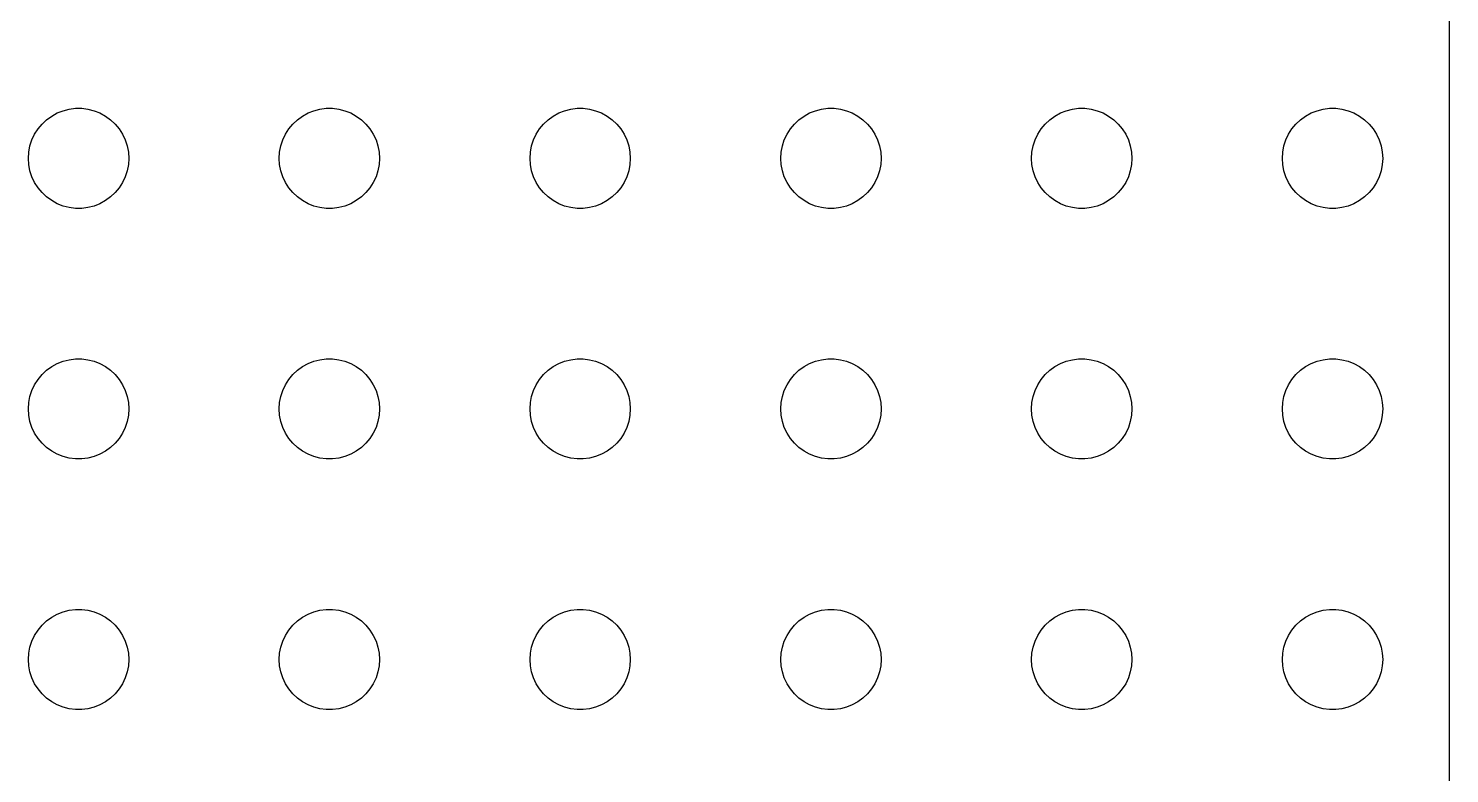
# Model space of a CAD drawing. Header units: metres. Extents: x -86 to 86, y -86 to 86.
# Drawn here: x 43.5 to 86, y 19.09 to 41.39 of the extents above; entities that cross this region are included whole.
import ezdxf

# ---------------------------------------------------------------- set-up
doc = ezdxf.new("R2010")
doc.units = ezdxf.units.M

msp = doc.modelspace()

# ---------------------------------------------------------------- linework, layer by layer
for p, q in [((86, -83.5), (86, 83.5)), ((44.0439, 38.6558), (44.1963, 38.7665)), ((44.1963, 38.7665), (44.3613, 38.8572)), ((44.3613, 38.8572), (44.5365, 38.9266)), ((44.5365, 38.9266), (44.7189, 38.9734)), ((44.7189, 38.9734), (44.9058, 38.997)), ((44.9058, 38.997), (45.0942, 38.997)), ((45.0942, 38.997), (45.2811, 38.9734)), ((45.2811, 38.9734), (45.4635, 38.9266)), ((45.4635, 38.9266), (45.6387, 38.8572)), ((45.6387, 38.8572), (45.8037, 38.7665)), ((45.8037, 38.7665), (45.9561, 38.6558)), ((51.5439, 38.6558), (51.6963, 38.7665)), ((51.6963, 38.7665), (51.8613, 38.8572)), ((51.8613, 38.8572), (52.0365, 38.9266)), ((52.0365, 38.9266), (52.2189, 38.9734)), ((52.2189, 38.9734), (52.4058, 38.997)), ((52.4058, 38.997), (52.5942, 38.997)), ((52.5942, 38.997), (52.7811, 38.9734)), ((52.7811, 38.9734), (52.9635, 38.9266)), ((52.9635, 38.9266), (53.1387, 38.8572)), ((53.1387, 38.8572), (53.3037, 38.7665)), ((53.3037, 38.7665), (53.4561, 38.6558)), ((59.0439, 38.6558), (59.1963, 38.7665)), ((59.1963, 38.7665), (59.3613, 38.8572)), ((59.3613, 38.8572), (59.5365, 38.9266)), ((59.5365, 38.9266), (59.7189, 38.9734)), ((59.7189, 38.9734), (59.9058, 38.997)), ((59.9058, 38.997), (60.0942, 38.997)), ((60.0942, 38.997), (60.2811, 38.9734)), ((60.2811, 38.9734), (60.4635, 38.9266)), ((60.4635, 38.9266), (60.6387, 38.8572)), ((60.6387, 38.8572), (60.8037, 38.7665)), ((60.8037, 38.7665), (60.9561, 38.6558)), ((66.5439, 38.6558), (66.6963, 38.7665)), ((66.6963, 38.7665), (66.8613, 38.8572)), ((66.8613, 38.8572), (67.0365, 38.9266)), ((67.0365, 38.9266), (67.2189, 38.9734)), ((67.2189, 38.9734), (67.4058, 38.997)), ((67.4058, 38.997), (67.5942, 38.997)), ((67.5942, 38.997), (67.7811, 38.9734)), ((67.7811, 38.9734), (67.9635, 38.9266)), ((67.9635, 38.9266), (68.1387, 38.8572)), ((68.1387, 38.8572), (68.3037, 38.7665)), ((68.3037, 38.7665), (68.4561, 38.6558)), ((74.0439, 38.6558), (74.1963, 38.7665)), ((74.1963, 38.7665), (74.3613, 38.8572)), ((74.3613, 38.8572), (74.5365, 38.9266)), ((74.5365, 38.9266), (74.7189, 38.9734)), ((74.7189, 38.9734), (74.9058, 38.997)), ((74.9058, 38.997), (75.0942, 38.997)), ((75.0942, 38.997), (75.2811, 38.9734)), ((75.2811, 38.9734), (75.4635, 38.9266)), ((75.4635, 38.9266), (75.6387, 38.8572)), ((75.6387, 38.8572), (75.8037, 38.7665)), ((75.8037, 38.7665), (75.9561, 38.6558)), ((81.5439, 38.6558), (81.6963, 38.7665)), ((81.6963, 38.7665), (81.8613, 38.8572)), ((81.8613, 38.8572), (82.0365, 38.9266)), ((82.0365, 38.9266), (82.2189, 38.9734)), ((82.2189, 38.9734), (82.4058, 38.997)), ((82.4058, 38.997), (82.5942, 38.997)), ((82.5942, 38.997), (82.7811, 38.9734)), ((82.7811, 38.9734), (82.9635, 38.9266)), ((82.9635, 38.9266), (83.1387, 38.8572)), ((83.1387, 38.8572), (83.3037, 38.7665)), ((83.3037, 38.7665), (83.4561, 38.6558)), ((43.6855, 38.2226), (43.7865, 38.3817)), ((43.7865, 38.3817), (43.9065, 38.5268)), ((43.9065, 38.5268), (44.0439, 38.6558)), ((45.9561, 38.6558), (46.0934, 38.5268)), ((46.0934, 38.5268), (46.2135, 38.3817)), ((46.2135, 38.3817), (46.3145, 38.2226)), ((51.1855, 38.2226), (51.2865, 38.3817)), ((51.2865, 38.3817), (51.4065, 38.5268)), ((51.4065, 38.5268), (51.5439, 38.6558)), ((53.4561, 38.6558), (53.5934, 38.5268)), ((53.5934, 38.5268), (53.7135, 38.3817)), ((53.7135, 38.3817), (53.8145, 38.2226)), ((58.6855, 38.2226), (58.7865, 38.3817)), ((58.7865, 38.3817), (58.9065, 38.5268)), ((58.9065, 38.5268), (59.0439, 38.6558)), ((60.9561, 38.6558), (61.0934, 38.5268)), ((61.0934, 38.5268), (61.2135, 38.3817)), ((61.2135, 38.3817), (61.3145, 38.2226)), ((66.1855, 38.2226), (66.2865, 38.3817)), ((66.2865, 38.3817), (66.4065, 38.5268)), ((66.4065, 38.5268), (66.5439, 38.6558)), ((68.4561, 38.6558), (68.5934, 38.5268)), ((68.5934, 38.5268), (68.7135, 38.3817)), ((68.7135, 38.3817), (68.8145, 38.2226)), ((73.6855, 38.2226), (73.7865, 38.3817)), ((73.7865, 38.3817), (73.9065, 38.5268)), ((73.9065, 38.5268), (74.0439, 38.6558)), ((75.9561, 38.6558), (76.0934, 38.5268)), ((76.0934, 38.5268), (76.2135, 38.3817)), ((76.2135, 38.3817), (76.3145, 38.2226)), ((81.1855, 38.2226), (81.2865, 38.3817)), ((81.2865, 38.3817), (81.4065, 38.5268)), ((81.4065, 38.5268), (81.5439, 38.6558)), ((83.4561, 38.6558), (83.5934, 38.5268)), ((83.5934, 38.5268), (83.7135, 38.3817)), ((83.7135, 38.3817), (83.8145, 38.2226)), ((43.5118, 37.688), (43.5471, 37.873)), ((43.5471, 37.873), (43.6053, 38.0522)), ((43.6053, 38.0522), (43.6855, 38.2226)), ((46.3145, 38.2226), (46.3947, 38.0522)), ((46.3947, 38.0522), (46.4529, 37.873)), ((46.4529, 37.873), (46.4882, 37.688)), ((51.0118, 37.688), (51.0471, 37.873)), ((51.0471, 37.873), (51.1053, 38.0522)), ((51.1053, 38.0522), (51.1855, 38.2226)), ((53.8145, 38.2226), (53.8947, 38.0522)), ((53.8947, 38.0522), (53.9529, 37.873)), ((53.9529, 37.873), (53.9882, 37.688)), ((58.5118, 37.688), (58.5471, 37.873)), ((58.5471, 37.873), (58.6053, 38.0522)), ((58.6053, 38.0522), (58.6855, 38.2226)), ((61.3145, 38.2226), (61.3947, 38.0522)), ((61.3947, 38.0522), (61.4529, 37.873)), ((61.4529, 37.873), (61.4882, 37.688)), ((66.0118, 37.688), (66.0471, 37.873)), ((66.0471, 37.873), (66.1053, 38.0522)), ((66.1053, 38.0522), (66.1855, 38.2226)), ((68.8145, 38.2226), (68.8947, 38.0522)), ((68.8947, 38.0522), (68.9529, 37.873)), ((68.9529, 37.873), (68.9882, 37.688)), ((73.5118, 37.688), (73.5471, 37.873)), ((73.5471, 37.873), (73.6053, 38.0522)), ((73.6053, 38.0522), (73.6855, 38.2226)), ((76.3145, 38.2226), (76.3947, 38.0522)), ((76.3947, 38.0522), (76.4529, 37.873)), ((76.4529, 37.873), (76.4882, 37.688)), ((81.0118, 37.688), (81.0471, 37.873)), ((81.0471, 37.873), (81.1053, 38.0522)), ((81.1053, 38.0522), (81.1855, 38.2226)), ((83.8145, 38.2226), (83.8947, 38.0522)), ((83.8947, 38.0522), (83.9529, 37.873)), ((83.9529, 37.873), (83.9882, 37.688)), ((43.5, 37.5), (43.5118, 37.688)), ((43.5118, 37.312), (43.5, 37.5)), ((46.4882, 37.688), (46.5, 37.5)), ((46.5, 37.5), (46.4882, 37.312)), ((51, 37.5), (51.0118, 37.688)), ((51.0118, 37.312), (51, 37.5)), ((53.9882, 37.688), (54, 37.5)), ((54, 37.5), (53.9882, 37.312)), ((58.5, 37.5), (58.5118, 37.688)), ((58.5118, 37.312), (58.5, 37.5)), ((61.4882, 37.688), (61.5, 37.5)), ((61.5, 37.5), (61.4882, 37.312)), ((66, 37.5), (66.0118, 37.688)), ((66.0118, 37.312), (66, 37.5)), ((68.9882, 37.688), (69, 37.5)), ((69, 37.5), (68.9882, 37.312)), ((73.5, 37.5), (73.5118, 37.688)), ((73.5118, 37.312), (73.5, 37.5)), ((76.4882, 37.688), (76.5, 37.5)), ((76.5, 37.5), (76.4882, 37.312)), ((81, 37.5), (81.0118, 37.688)), ((81.0118, 37.312), (81, 37.5)), ((83.9882, 37.688), (84, 37.5)), ((84, 37.5), (83.9882, 37.312)), ((43.5471, 37.127), (43.5118, 37.312)), ((43.6053, 36.9478), (43.5471, 37.127)), ((46.4529, 37.127), (46.3947, 36.9478)), ((46.4882, 37.312), (46.4529, 37.127)), ((51.0471, 37.127), (51.0118, 37.312)), ((51.1053, 36.9478), (51.0471, 37.127)), ((53.9529, 37.127), (53.8947, 36.9478)), ((53.9882, 37.312), (53.9529, 37.127)), ((58.5471, 37.127), (58.5118, 37.312)), ((58.6053, 36.9478), (58.5471, 37.127)), ((61.4529, 37.127), (61.3947, 36.9478)), ((61.4882, 37.312), (61.4529, 37.127)), ((66.0471, 37.127), (66.0118, 37.312)), ((66.1053, 36.9478), (66.0471, 37.127)), ((68.9529, 37.127), (68.8947, 36.9478)), ((68.9882, 37.312), (68.9529, 37.127)), ((73.5471, 37.127), (73.5118, 37.312)), ((73.6053, 36.9478), (73.5471, 37.127)), ((76.4529, 37.127), (76.3947, 36.9478)), ((76.4882, 37.312), (76.4529, 37.127)), ((81.0471, 37.127), (81.0118, 37.312)), ((81.1053, 36.9478), (81.0471, 37.127)), ((83.9529, 37.127), (83.8947, 36.9478)), ((83.9882, 37.312), (83.9529, 37.127)), ((43.6855, 36.7774), (43.6053, 36.9478)), ((43.7865, 36.6183), (43.6855, 36.7774)), ((43.9065, 36.4732), (43.7865, 36.6183)), ((46.2135, 36.6183), (46.0934, 36.4732)), ((46.3145, 36.7774), (46.2135, 36.6183)), ((46.3947, 36.9478), (46.3145, 36.7774)), ((51.1855, 36.7774), (51.1053, 36.9478)), ((51.2865, 36.6183), (51.1855, 36.7774)), ((51.4065, 36.4732), (51.2865, 36.6183)), ((53.7135, 36.6183), (53.5934, 36.4732)), ((53.8145, 36.7774), (53.7135, 36.6183)), ((53.8947, 36.9478), (53.8145, 36.7774)), ((58.6855, 36.7774), (58.6053, 36.9478)), ((58.7865, 36.6183), (58.6855, 36.7774)), ((58.9065, 36.4732), (58.7865, 36.6183)), ((61.2135, 36.6183), (61.0934, 36.4732)), ((61.3145, 36.7774), (61.2135, 36.6183)), ((61.3947, 36.9478), (61.3145, 36.7774)), ((66.1855, 36.7774), (66.1053, 36.9478)), ((66.2865, 36.6183), (66.1855, 36.7774)), ((66.4065, 36.4732), (66.2865, 36.6183)), ((68.7135, 36.6183), (68.5934, 36.4732)), ((68.8145, 36.7774), (68.7135, 36.6183)), ((68.8947, 36.9478), (68.8145, 36.7774)), ((73.6855, 36.7774), (73.6053, 36.9478)), ((73.7865, 36.6183), (73.6855, 36.7774)), ((73.9065, 36.4732), (73.7865, 36.6183)), ((76.2135, 36.6183), (76.0934, 36.4732)), ((76.3145, 36.7774), (76.2135, 36.6183)), ((76.3947, 36.9478), (76.3145, 36.7774)), ((81.1855, 36.7774), (81.1053, 36.9478)), ((81.2865, 36.6183), (81.1855, 36.7774)), ((81.4065, 36.4732), (81.2865, 36.6183)), ((83.7135, 36.6183), (83.5934, 36.4732)), ((83.8145, 36.7774), (83.7135, 36.6183)), ((83.8947, 36.9478), (83.8145, 36.7774)), ((44.0439, 36.3442), (43.9065, 36.4732)), ((44.1963, 36.2335), (44.0439, 36.3442)), ((44.3613, 36.1428), (44.1963, 36.2335)), ((44.5365, 36.0734), (44.3613, 36.1428)), ((45.6387, 36.1428), (45.4635, 36.0734)), ((45.8037, 36.2335), (45.6387, 36.1428)), ((45.9561, 36.3442), (45.8037, 36.2335)), ((46.0934, 36.4732), (45.9561, 36.3442)), ((51.5439, 36.3442), (51.4065, 36.4732)), ((51.6963, 36.2335), (51.5439, 36.3442)), ((51.8613, 36.1428), (51.6963, 36.2335)), ((52.0365, 36.0734), (51.8613, 36.1428)), ((53.1387, 36.1428), (52.9635, 36.0734)), ((53.3037, 36.2335), (53.1387, 36.1428)), ((53.4561, 36.3442), (53.3037, 36.2335)), ((53.5934, 36.4732), (53.4561, 36.3442)), ((59.0439, 36.3442), (58.9065, 36.4732)), ((59.1963, 36.2335), (59.0439, 36.3442)), ((59.3613, 36.1428), (59.1963, 36.2335)), ((59.5365, 36.0734), (59.3613, 36.1428)), ((60.6387, 36.1428), (60.4635, 36.0734)), ((60.8037, 36.2335), (60.6387, 36.1428)), ((60.9561, 36.3442), (60.8037, 36.2335)), ((61.0934, 36.4732), (60.9561, 36.3442)), ((66.5439, 36.3442), (66.4065, 36.4732)), ((66.6963, 36.2335), (66.5439, 36.3442)), ((66.8613, 36.1428), (66.6963, 36.2335)), ((67.0365, 36.0734), (66.8613, 36.1428)), ((68.1387, 36.1428), (67.9635, 36.0734)), ((68.3037, 36.2335), (68.1387, 36.1428)), ((68.4561, 36.3442), (68.3037, 36.2335)), ((68.5934, 36.4732), (68.4561, 36.3442)), ((74.0439, 36.3442), (73.9065, 36.4732)), ((74.1963, 36.2335), (74.0439, 36.3442)), ((74.3613, 36.1428), (74.1963, 36.2335)), ((74.5365, 36.0734), (74.3613, 36.1428)), ((75.6387, 36.1428), (75.4635, 36.0734)), ((75.8037, 36.2335), (75.6387, 36.1428)), ((75.9561, 36.3442), (75.8037, 36.2335)), ((76.0934, 36.4732), (75.9561, 36.3442)), ((81.5439, 36.3442), (81.4065, 36.4732)), ((81.6963, 36.2335), (81.5439, 36.3442)), ((81.8613, 36.1428), (81.6963, 36.2335)), ((82.0365, 36.0734), (81.8613, 36.1428)), ((83.1387, 36.1428), (82.9635, 36.0734)), ((83.3037, 36.2335), (83.1387, 36.1428)), ((83.4561, 36.3442), (83.3037, 36.2335)), ((83.5934, 36.4732), (83.4561, 36.3442)), ((44.7189, 36.0266), (44.5365, 36.0734)), ((44.9058, 36.003), (44.7189, 36.0266)), ((45.0942, 36.003), (44.9058, 36.003)), ((45.2811, 36.0266), (45.0942, 36.003)), ((45.4635, 36.0734), (45.2811, 36.0266)), ((52.2189, 36.0266), (52.0365, 36.0734)), ((52.4058, 36.003), (52.2189, 36.0266)), ((52.5942, 36.003), (52.4058, 36.003)), ((52.7811, 36.0266), (52.5942, 36.003)), ((52.9635, 36.0734), (52.7811, 36.0266)), ((59.7189, 36.0266), (59.5365, 36.0734)), ((59.9058, 36.003), (59.7189, 36.0266)), ((60.0942, 36.003), (59.9058, 36.003)), ((60.2811, 36.0266), (60.0942, 36.003)), ((60.4635, 36.0734), (60.2811, 36.0266)), ((67.2189, 36.0266), (67.0365, 36.0734)), ((67.4058, 36.003), (67.2189, 36.0266)), ((67.5942, 36.003), (67.4058, 36.003)), ((67.7811, 36.0266), (67.5942, 36.003)), ((67.9635, 36.0734), (67.7811, 36.0266)), ((74.7189, 36.0266), (74.5365, 36.0734)), ((74.9058, 36.003), (74.7189, 36.0266)), ((75.0942, 36.003), (74.9058, 36.003)), ((75.2811, 36.0266), (75.0942, 36.003)), ((75.4635, 36.0734), (75.2811, 36.0266)), ((82.2189, 36.0266), (82.0365, 36.0734)), ((82.4058, 36.003), (82.2189, 36.0266)), ((82.5942, 36.003), (82.4058, 36.003)), ((82.7811, 36.0266), (82.5942, 36.003)), ((82.9635, 36.0734), (82.7811, 36.0266)), ((44.5365, 31.4266), (44.7189, 31.4734)), ((44.7189, 31.4734), (44.9058, 31.497)), ((44.9058, 31.497), (45.0942, 31.497)), ((45.0942, 31.497), (45.2811, 31.4734)), ((45.2811, 31.4734), (45.4635, 31.4266)), ((52.0365, 31.4266), (52.2189, 31.4734)), ((52.2189, 31.4734), (52.4058, 31.497)), ((52.4058, 31.497), (52.5942, 31.497)), ((52.5942, 31.497), (52.7811, 31.4734)), ((52.7811, 31.4734), (52.9635, 31.4266)), ((59.5365, 31.4266), (59.7189, 31.4734)), ((59.7189, 31.4734), (59.9058, 31.497)), ((59.9058, 31.497), (60.0942, 31.497)), ((60.0942, 31.497), (60.2811, 31.4734)), ((60.2811, 31.4734), (60.4635, 31.4266)), ((67.0365, 31.4266), (67.2189, 31.4734)), ((67.2189, 31.4734), (67.4058, 31.497)), ((67.4058, 31.497), (67.5942, 31.497)), ((67.5942, 31.497), (67.7811, 31.4734)), ((67.7811, 31.4734), (67.9635, 31.4266)), ((74.5365, 31.4266), (74.7189, 31.4734)), ((74.7189, 31.4734), (74.9058, 31.497)), ((74.9058, 31.497), (75.0942, 31.497)), ((75.0942, 31.497), (75.2811, 31.4734)), ((75.2811, 31.4734), (75.4635, 31.4266)), ((82.0365, 31.4266), (82.2189, 31.4734)), ((82.2189, 31.4734), (82.4058, 31.497)), ((82.4058, 31.497), (82.5942, 31.497)), ((82.5942, 31.497), (82.7811, 31.4734)), ((82.7811, 31.4734), (82.9635, 31.4266)), ((43.7865, 30.8817), (43.9065, 31.0268)), ((43.9065, 31.0268), (44.0439, 31.1558)), ((44.0439, 31.1558), (44.1963, 31.2665)), ((44.1963, 31.2665), (44.3613, 31.3572)), ((44.3613, 31.3572), (44.5365, 31.4266)), ((45.4635, 31.4266), (45.6387, 31.3572)), ((45.6387, 31.3572), (45.8037, 31.2665)), ((45.8037, 31.2665), (45.9561, 31.1558)), ((45.9561, 31.1558), (46.0934, 31.0268)), ((46.0934, 31.0268), (46.2135, 30.8817)), ((51.2865, 30.8817), (51.4065, 31.0268)), ((51.4065, 31.0268), (51.5439, 31.1558)), ((51.5439, 31.1558), (51.6963, 31.2665)), ((51.6963, 31.2665), (51.8613, 31.3572)), ((51.8613, 31.3572), (52.0365, 31.4266)), ((52.9635, 31.4266), (53.1387, 31.3572)), ((53.1387, 31.3572), (53.3037, 31.2665)), ((53.3037, 31.2665), (53.4561, 31.1558)), ((53.4561, 31.1558), (53.5934, 31.0268)), ((53.5934, 31.0268), (53.7135, 30.8817)), ((58.7865, 30.8817), (58.9065, 31.0268)), ((58.9065, 31.0268), (59.0439, 31.1558)), ((59.0439, 31.1558), (59.1963, 31.2665)), ((59.1963, 31.2665), (59.3613, 31.3572)), ((59.3613, 31.3572), (59.5365, 31.4266)), ((60.4635, 31.4266), (60.6387, 31.3572)), ((60.6387, 31.3572), (60.8037, 31.2665)), ((60.8037, 31.2665), (60.9561, 31.1558)), ((60.9561, 31.1558), (61.0934, 31.0268)), ((61.0934, 31.0268), (61.2135, 30.8817)), ((66.2865, 30.8817), (66.4065, 31.0268)), ((66.4065, 31.0268), (66.5439, 31.1558)), ((66.5439, 31.1558), (66.6963, 31.2665)), ((66.6963, 31.2665), (66.8613, 31.3572)), ((66.8613, 31.3572), (67.0365, 31.4266)), ((67.9635, 31.4266), (68.1387, 31.3572)), ((68.1387, 31.3572), (68.3037, 31.2665)), ((68.3037, 31.2665), (68.4561, 31.1558)), ((68.4561, 31.1558), (68.5934, 31.0268)), ((68.5934, 31.0268), (68.7135, 30.8817)), ((73.7865, 30.8817), (73.9065, 31.0268)), ((73.9065, 31.0268), (74.0439, 31.1558)), ((74.0439, 31.1558), (74.1963, 31.2665)), ((74.1963, 31.2665), (74.3613, 31.3572)), ((74.3613, 31.3572), (74.5365, 31.4266)), ((75.4635, 31.4266), (75.6387, 31.3572)), ((75.6387, 31.3572), (75.8037, 31.2665)), ((75.8037, 31.2665), (75.9561, 31.1558)), ((75.9561, 31.1558), (76.0934, 31.0268)), ((76.0934, 31.0268), (76.2135, 30.8817)), ((81.2865, 30.8817), (81.4065, 31.0268)), ((81.4065, 31.0268), (81.5439, 31.1558)), ((81.5439, 31.1558), (81.6963, 31.2665)), ((81.6963, 31.2665), (81.8613, 31.3572)), ((81.8613, 31.3572), (82.0365, 31.4266)), ((82.9635, 31.4266), (83.1387, 31.3572)), ((83.1387, 31.3572), (83.3037, 31.2665)), ((83.3037, 31.2665), (83.4561, 31.1558)), ((83.4561, 31.1558), (83.5934, 31.0268)), ((83.5934, 31.0268), (83.7135, 30.8817)), ((43.6053, 30.5522), (43.6855, 30.7226)), ((43.6855, 30.7226), (43.7865, 30.8817)), ((46.2135, 30.8817), (46.3145, 30.7226)), ((46.3145, 30.7226), (46.3947, 30.5522)), ((51.1053, 30.5522), (51.1855, 30.7226)), ((51.1855, 30.7226), (51.2865, 30.8817)), ((53.7135, 30.8817), (53.8145, 30.7226)), ((53.8145, 30.7226), (53.8947, 30.5522)), ((58.6053, 30.5522), (58.6855, 30.7226)), ((58.6855, 30.7226), (58.7865, 30.8817)), ((61.2135, 30.8817), (61.3145, 30.7226)), ((61.3145, 30.7226), (61.3947, 30.5522)), ((66.1053, 30.5522), (66.1855, 30.7226)), ((66.1855, 30.7226), (66.2865, 30.8817)), ((68.7135, 30.8817), (68.8145, 30.7226)), ((68.8145, 30.7226), (68.8947, 30.5522)), ((73.6053, 30.5522), (73.6855, 30.7226)), ((73.6855, 30.7226), (73.7865, 30.8817)), ((76.2135, 30.8817), (76.3145, 30.7226)), ((76.3145, 30.7226), (76.3947, 30.5522)), ((81.1053, 30.5522), (81.1855, 30.7226)), ((81.1855, 30.7226), (81.2865, 30.8817)), ((83.7135, 30.8817), (83.8145, 30.7226)), ((83.8145, 30.7226), (83.8947, 30.5522)), ((43.5, 30), (43.5118, 30.188)), ((43.5118, 30.188), (43.5471, 30.373)), ((43.5471, 30.373), (43.6053, 30.5522)), ((46.3947, 30.5522), (46.4529, 30.373)), ((46.4529, 30.373), (46.4882, 30.188)), ((46.4882, 30.188), (46.5, 30)), ((51, 30), (51.0118, 30.188)), ((51.0118, 30.188), (51.0471, 30.373)), ((51.0471, 30.373), (51.1053, 30.5522)), ((53.8947, 30.5522), (53.9529, 30.373)), ((53.9529, 30.373), (53.9882, 30.188)), ((53.9882, 30.188), (54, 30)), ((58.5, 30), (58.5118, 30.188)), ((58.5118, 30.188), (58.5471, 30.373)), ((58.5471, 30.373), (58.6053, 30.5522)), ((61.3947, 30.5522), (61.4529, 30.373)), ((61.4529, 30.373), (61.4882, 30.188)), ((61.4882, 30.188), (61.5, 30)), ((66, 30), (66.0118, 30.188)), ((66.0118, 30.188), (66.0471, 30.373)), ((66.0471, 30.373), (66.1053, 30.5522)), ((68.8947, 30.5522), (68.9529, 30.373)), ((68.9529, 30.373), (68.9882, 30.188)), ((68.9882, 30.188), (69, 30)), ((73.5, 30), (73.5118, 30.188)), ((73.5118, 30.188), (73.5471, 30.373)), ((73.5471, 30.373), (73.6053, 30.5522)), ((76.3947, 30.5522), (76.4529, 30.373)), ((76.4529, 30.373), (76.4882, 30.188)), ((76.4882, 30.188), (76.5, 30)), ((81, 30), (81.0118, 30.188)), ((81.0118, 30.188), (81.0471, 30.373)), ((81.0471, 30.373), (81.1053, 30.5522)), ((83.8947, 30.5522), (83.9529, 30.373)), ((83.9529, 30.373), (83.9882, 30.188)), ((83.9882, 30.188), (84, 30)), ((43.5118, 29.812), (43.5, 30)), ((43.5471, 29.627), (43.5118, 29.812)), ((46.4882, 29.812), (46.4529, 29.627)), ((46.5, 30), (46.4882, 29.812)), ((51.0118, 29.812), (51, 30)), ((51.0471, 29.627), (51.0118, 29.812)), ((53.9882, 29.812), (53.9529, 29.627)), ((54, 30), (53.9882, 29.812)), ((58.5118, 29.812), (58.5, 30)), ((58.5471, 29.627), (58.5118, 29.812)), ((61.4882, 29.812), (61.4529, 29.627)), ((61.5, 30), (61.4882, 29.812)), ((66.0118, 29.812), (66, 30)), ((66.0471, 29.627), (66.0118, 29.812)), ((68.9882, 29.812), (68.9529, 29.627)), ((69, 30), (68.9882, 29.812)), ((73.5118, 29.812), (73.5, 30)), ((73.5471, 29.627), (73.5118, 29.812)), ((76.4882, 29.812), (76.4529, 29.627)), ((76.5, 30), (76.4882, 29.812)), ((81.0118, 29.812), (81, 30)), ((81.0471, 29.627), (81.0118, 29.812)), ((83.9882, 29.812), (83.9529, 29.627)), ((84, 30), (83.9882, 29.812)), ((43.6053, 29.4478), (43.5471, 29.627)), ((43.6855, 29.2774), (43.6053, 29.4478)), ((46.3947, 29.4478), (46.3145, 29.2774)), ((46.4529, 29.627), (46.3947, 29.4478)), ((51.1053, 29.4478), (51.0471, 29.627)), ((51.1855, 29.2774), (51.1053, 29.4478)), ((53.8947, 29.4478), (53.8145, 29.2774)), ((53.9529, 29.627), (53.8947, 29.4478)), ((58.6053, 29.4478), (58.5471, 29.627)), ((58.6855, 29.2774), (58.6053, 29.4478)), ((61.3947, 29.4478), (61.3145, 29.2774)), ((61.4529, 29.627), (61.3947, 29.4478)), ((66.1053, 29.4478), (66.0471, 29.627)), ((66.1855, 29.2774), (66.1053, 29.4478)), ((68.8947, 29.4478), (68.8145, 29.2774)), ((68.9529, 29.627), (68.8947, 29.4478)), ((73.6053, 29.4478), (73.5471, 29.627)), ((73.6855, 29.2774), (73.6053, 29.4478)), ((76.3947, 29.4478), (76.3145, 29.2774)), ((76.4529, 29.627), (76.3947, 29.4478)), ((81.1053, 29.4478), (81.0471, 29.627)), ((81.1855, 29.2774), (81.1053, 29.4478)), ((83.8947, 29.4478), (83.8145, 29.2774)), ((83.9529, 29.627), (83.8947, 29.4478)), ((43.7865, 29.1183), (43.6855, 29.2774)), ((43.9065, 28.9732), (43.7865, 29.1183)), ((44.0439, 28.8442), (43.9065, 28.9732)), ((46.0934, 28.9732), (45.9561, 28.8442)), ((46.2135, 29.1183), (46.0934, 28.9732)), ((46.3145, 29.2774), (46.2135, 29.1183)), ((51.2865, 29.1183), (51.1855, 29.2774)), ((51.4065, 28.9732), (51.2865, 29.1183)), ((51.5439, 28.8442), (51.4065, 28.9732)), ((53.5934, 28.9732), (53.4561, 28.8442)), ((53.7135, 29.1183), (53.5934, 28.9732)), ((53.8145, 29.2774), (53.7135, 29.1183)), ((58.7865, 29.1183), (58.6855, 29.2774)), ((58.9065, 28.9732), (58.7865, 29.1183)), ((59.0439, 28.8442), (58.9065, 28.9732)), ((61.0934, 28.9732), (60.9561, 28.8442)), ((61.2135, 29.1183), (61.0934, 28.9732)), ((61.3145, 29.2774), (61.2135, 29.1183)), ((66.2865, 29.1183), (66.1855, 29.2774)), ((66.4065, 28.9732), (66.2865, 29.1183)), ((66.5439, 28.8442), (66.4065, 28.9732)), ((68.5934, 28.9732), (68.4561, 28.8442)), ((68.7135, 29.1183), (68.5934, 28.9732)), ((68.8145, 29.2774), (68.7135, 29.1183)), ((73.7865, 29.1183), (73.6855, 29.2774)), ((73.9065, 28.9732), (73.7865, 29.1183)), ((74.0439, 28.8442), (73.9065, 28.9732)), ((76.0934, 28.9732), (75.9561, 28.8442)), ((76.2135, 29.1183), (76.0934, 28.9732)), ((76.3145, 29.2774), (76.2135, 29.1183)), ((81.2865, 29.1183), (81.1855, 29.2774)), ((81.4065, 28.9732), (81.2865, 29.1183)), ((81.5439, 28.8442), (81.4065, 28.9732)), ((83.5934, 28.9732), (83.4561, 28.8442)), ((83.7135, 29.1183), (83.5934, 28.9732)), ((83.8145, 29.2774), (83.7135, 29.1183)), ((44.1963, 28.7335), (44.0439, 28.8442)), ((44.3613, 28.6427), (44.1963, 28.7335)), ((44.5365, 28.5734), (44.3613, 28.6427)), ((44.7189, 28.5266), (44.5365, 28.5734)), ((44.9058, 28.503), (44.7189, 28.5266)), ((45.0942, 28.503), (44.9058, 28.503)), ((45.2811, 28.5266), (45.0942, 28.503)), ((45.4635, 28.5734), (45.2811, 28.5266)), ((45.6387, 28.6427), (45.4635, 28.5734)), ((45.8037, 28.7335), (45.6387, 28.6427)), ((45.9561, 28.8442), (45.8037, 28.7335)), ((51.6963, 28.7335), (51.5439, 28.8442)), ((51.8613, 28.6427), (51.6963, 28.7335)), ((52.0365, 28.5734), (51.8613, 28.6427)), ((52.2189, 28.5266), (52.0365, 28.5734)), ((52.4058, 28.503), (52.2189, 28.5266)), ((52.5942, 28.503), (52.4058, 28.503)), ((52.7811, 28.5266), (52.5942, 28.503)), ((52.9635, 28.5734), (52.7811, 28.5266)), ((53.1387, 28.6427), (52.9635, 28.5734)), ((53.3037, 28.7335), (53.1387, 28.6427)), ((53.4561, 28.8442), (53.3037, 28.7335)), ((59.1963, 28.7335), (59.0439, 28.8442)), ((59.3613, 28.6427), (59.1963, 28.7335)), ((59.5365, 28.5734), (59.3613, 28.6427)), ((59.7189, 28.5266), (59.5365, 28.5734)), ((59.9058, 28.503), (59.7189, 28.5266)), ((60.0942, 28.503), (59.9058, 28.503)), ((60.2811, 28.5266), (60.0942, 28.503)), ((60.4635, 28.5734), (60.2811, 28.5266)), ((60.6387, 28.6427), (60.4635, 28.5734)), ((60.8037, 28.7335), (60.6387, 28.6427)), ((60.9561, 28.8442), (60.8037, 28.7335)), ((66.6963, 28.7335), (66.5439, 28.8442)), ((66.8613, 28.6427), (66.6963, 28.7335)), ((67.0365, 28.5734), (66.8613, 28.6427)), ((67.2189, 28.5266), (67.0365, 28.5734)), ((67.4058, 28.503), (67.2189, 28.5266)), ((67.5942, 28.503), (67.4058, 28.503)), ((67.7811, 28.5266), (67.5942, 28.503)), ((67.9635, 28.5734), (67.7811, 28.5266)), ((68.1387, 28.6427), (67.9635, 28.5734)), ((68.3037, 28.7335), (68.1387, 28.6427)), ((68.4561, 28.8442), (68.3037, 28.7335)), ((74.1963, 28.7335), (74.0439, 28.8442)), ((74.3613, 28.6427), (74.1963, 28.7335)), ((74.5365, 28.5734), (74.3613, 28.6427)), ((74.7189, 28.5266), (74.5365, 28.5734)), ((74.9058, 28.503), (74.7189, 28.5266)), ((75.0942, 28.503), (74.9058, 28.503)), ((75.2811, 28.5266), (75.0942, 28.503)), ((75.4635, 28.5734), (75.2811, 28.5266)), ((75.6387, 28.6427), (75.4635, 28.5734)), ((75.8037, 28.7335), (75.6387, 28.6427)), ((75.9561, 28.8442), (75.8037, 28.7335)), ((81.6963, 28.7335), (81.5439, 28.8442)), ((81.8613, 28.6427), (81.6963, 28.7335)), ((82.0365, 28.5734), (81.8613, 28.6427)), ((82.2189, 28.5266), (82.0365, 28.5734)), ((82.4058, 28.503), (82.2189, 28.5266)), ((82.5942, 28.503), (82.4058, 28.503)), ((82.7811, 28.5266), (82.5942, 28.503)), ((82.9635, 28.5734), (82.7811, 28.5266)), ((83.1387, 28.6427), (82.9635, 28.5734)), ((83.3037, 28.7335), (83.1387, 28.6427)), ((83.4561, 28.8442), (83.3037, 28.7335)), ((44.1963, 23.7665), (44.3613, 23.8572)), ((44.3613, 23.8572), (44.5365, 23.9266)), ((44.5365, 23.9266), (44.7189, 23.9734)), ((44.7189, 23.9734), (44.9058, 23.997)), ((44.9058, 23.997), (45.0942, 23.997)), ((45.0942, 23.997), (45.2811, 23.9734)), ((45.2811, 23.9734), (45.4635, 23.9266)), ((45.4635, 23.9266), (45.6387, 23.8572)), ((45.6387, 23.8572), (45.8037, 23.7665)), ((51.6963, 23.7665), (51.8613, 23.8572)), ((51.8613, 23.8572), (52.0365, 23.9266)), ((52.0365, 23.9266), (52.2189, 23.9734)), ((52.2189, 23.9734), (52.4058, 23.997)), ((52.4058, 23.997), (52.5942, 23.997)), ((52.5942, 23.997), (52.7811, 23.9734)), ((52.7811, 23.9734), (52.9635, 23.9266)), ((52.9635, 23.9266), (53.1387, 23.8572)), ((53.1387, 23.8572), (53.3037, 23.7665)), ((59.1963, 23.7665), (59.3613, 23.8572)), ((59.3613, 23.8572), (59.5365, 23.9266)), ((59.5365, 23.9266), (59.7189, 23.9734)), ((59.7189, 23.9734), (59.9058, 23.997)), ((59.9058, 23.997), (60.0942, 23.997)), ((60.0942, 23.997), (60.2811, 23.9734)), ((60.2811, 23.9734), (60.4635, 23.9266)), ((60.4635, 23.9266), (60.6387, 23.8572)), ((60.6387, 23.8572), (60.8037, 23.7665)), ((66.6963, 23.7665), (66.8613, 23.8572)), ((66.8613, 23.8572), (67.0365, 23.9266)), ((67.0365, 23.9266), (67.2189, 23.9734)), ((67.2189, 23.9734), (67.4058, 23.997)), ((67.4058, 23.997), (67.5942, 23.997)), ((67.5942, 23.997), (67.7811, 23.9734)), ((67.7811, 23.9734), (67.9635, 23.9266)), ((67.9635, 23.9266), (68.1387, 23.8572)), ((68.1387, 23.8572), (68.3037, 23.7665)), ((74.1963, 23.7665), (74.3613, 23.8572)), ((74.3613, 23.8572), (74.5365, 23.9266)), ((74.5365, 23.9266), (74.7189, 23.9734)), ((74.7189, 23.9734), (74.9058, 23.997)), ((74.9058, 23.997), (75.0942, 23.997)), ((75.0942, 23.997), (75.2811, 23.9734)), ((75.2811, 23.9734), (75.4635, 23.9266)), ((75.4635, 23.9266), (75.6387, 23.8572)), ((75.6387, 23.8572), (75.8037, 23.7665)), ((81.6963, 23.7665), (81.8613, 23.8572)), ((81.8613, 23.8572), (82.0365, 23.9266)), ((82.0365, 23.9266), (82.2189, 23.9734)), ((82.2189, 23.9734), (82.4058, 23.997)), ((82.4058, 23.997), (82.5942, 23.997)), ((82.5942, 23.997), (82.7811, 23.9734)), ((82.7811, 23.9734), (82.9635, 23.9266)), ((82.9635, 23.9266), (83.1387, 23.8572)), ((83.1387, 23.8572), (83.3037, 23.7665)), ((43.6855, 23.2226), (43.7865, 23.3817)), ((43.7865, 23.3817), (43.9065, 23.5268)), ((43.9065, 23.5268), (44.0439, 23.6558)), ((44.0439, 23.6558), (44.1963, 23.7665)), ((45.8037, 23.7665), (45.9561, 23.6558)), ((45.9561, 23.6558), (46.0934, 23.5268)), ((46.0934, 23.5268), (46.2135, 23.3817)), ((46.2135, 23.3817), (46.3145, 23.2226)), ((51.1855, 23.2226), (51.2865, 23.3817)), ((51.2865, 23.3817), (51.4065, 23.5268)), ((51.4065, 23.5268), (51.5439, 23.6558)), ((51.5439, 23.6558), (51.6963, 23.7665)), ((53.3037, 23.7665), (53.4561, 23.6558)), ((53.4561, 23.6558), (53.5934, 23.5268)), ((53.5934, 23.5268), (53.7135, 23.3817)), ((53.7135, 23.3817), (53.8145, 23.2226)), ((58.6855, 23.2226), (58.7865, 23.3817)), ((58.7865, 23.3817), (58.9065, 23.5268)), ((58.9065, 23.5268), (59.0439, 23.6558)), ((59.0439, 23.6558), (59.1963, 23.7665)), ((60.8037, 23.7665), (60.9561, 23.6558)), ((60.9561, 23.6558), (61.0934, 23.5268)), ((61.0934, 23.5268), (61.2135, 23.3817)), ((61.2135, 23.3817), (61.3145, 23.2226)), ((66.1855, 23.2226), (66.2865, 23.3817)), ((66.2865, 23.3817), (66.4065, 23.5268)), ((66.4065, 23.5268), (66.5439, 23.6558)), ((66.5439, 23.6558), (66.6963, 23.7665)), ((68.3037, 23.7665), (68.4561, 23.6558)), ((68.4561, 23.6558), (68.5934, 23.5268)), ((68.5934, 23.5268), (68.7135, 23.3817)), ((68.7135, 23.3817), (68.8145, 23.2226)), ((73.6855, 23.2226), (73.7865, 23.3817)), ((73.7865, 23.3817), (73.9065, 23.5268)), ((73.9065, 23.5268), (74.0439, 23.6558)), ((74.0439, 23.6558), (74.1963, 23.7665)), ((75.8037, 23.7665), (75.9561, 23.6558)), ((75.9561, 23.6558), (76.0934, 23.5268)), ((76.0934, 23.5268), (76.2135, 23.3817)), ((76.2135, 23.3817), (76.3145, 23.2226)), ((81.1855, 23.2226), (81.2865, 23.3817)), ((81.2865, 23.3817), (81.4065, 23.5268)), ((81.4065, 23.5268), (81.5439, 23.6558)), ((81.5439, 23.6558), (81.6963, 23.7665)), ((83.3037, 23.7665), (83.4561, 23.6558)), ((83.4561, 23.6558), (83.5934, 23.5268)), ((83.5934, 23.5268), (83.7135, 23.3817)), ((83.7135, 23.3817), (83.8145, 23.2226)), ((43.5471, 22.873), (43.6053, 23.0522)), ((43.6053, 23.0522), (43.6855, 23.2226)), ((46.3145, 23.2226), (46.3947, 23.0522)), ((46.3947, 23.0522), (46.4529, 22.873)), ((51.0471, 22.873), (51.1053, 23.0522)), ((51.1053, 23.0522), (51.1855, 23.2226)), ((53.8145, 23.2226), (53.8947, 23.0522)), ((53.8947, 23.0522), (53.9529, 22.873)), ((58.5471, 22.873), (58.6053, 23.0522)), ((58.6053, 23.0522), (58.6855, 23.2226)), ((61.3145, 23.2226), (61.3947, 23.0522)), ((61.3947, 23.0522), (61.4529, 22.873)), ((66.0471, 22.873), (66.1053, 23.0522)), ((66.1053, 23.0522), (66.1855, 23.2226)), ((68.8145, 23.2226), (68.8947, 23.0522)), ((68.8947, 23.0522), (68.9529, 22.873)), ((73.5471, 22.873), (73.6053, 23.0522)), ((73.6053, 23.0522), (73.6855, 23.2226)), ((76.3145, 23.2226), (76.3947, 23.0522)), ((76.3947, 23.0522), (76.4529, 22.873)), ((81.0471, 22.873), (81.1053, 23.0522)), ((81.1053, 23.0522), (81.1855, 23.2226)), ((83.8145, 23.2226), (83.8947, 23.0522)), ((83.8947, 23.0522), (83.9529, 22.873)), ((43.5, 22.5), (43.5118, 22.688)), ((43.5118, 22.688), (43.5471, 22.873)), ((46.4529, 22.873), (46.4882, 22.688)), ((46.4882, 22.688), (46.5, 22.5)), ((51, 22.5), (51.0118, 22.688)), ((51.0118, 22.688), (51.0471, 22.873)), ((53.9529, 22.873), (53.9882, 22.688)), ((53.9882, 22.688), (54, 22.5)), ((58.5, 22.5), (58.5118, 22.688)), ((58.5118, 22.688), (58.5471, 22.873)), ((61.4529, 22.873), (61.4882, 22.688)), ((61.4882, 22.688), (61.5, 22.5)), ((66, 22.5), (66.0118, 22.688)), ((66.0118, 22.688), (66.0471, 22.873)), ((68.9529, 22.873), (68.9882, 22.688)), ((68.9882, 22.688), (69, 22.5)), ((73.5, 22.5), (73.5118, 22.688)), ((73.5118, 22.688), (73.5471, 22.873)), ((76.4529, 22.873), (76.4882, 22.688)), ((76.4882, 22.688), (76.5, 22.5)), ((81, 22.5), (81.0118, 22.688)), ((81.0118, 22.688), (81.0471, 22.873)), ((83.9529, 22.873), (83.9882, 22.688)), ((83.9882, 22.688), (84, 22.5)), ((43.5118, 22.312), (43.5, 22.5)), ((43.5471, 22.127), (43.5118, 22.312)), ((43.6053, 21.9478), (43.5471, 22.127)), ((46.4529, 22.127), (46.3947, 21.9478)), ((46.4882, 22.312), (46.4529, 22.127)), ((46.5, 22.5), (46.4882, 22.312)), ((51.0118, 22.312), (51, 22.5)), ((51.0471, 22.127), (51.0118, 22.312)), ((51.1053, 21.9478), (51.0471, 22.127)), ((53.9529, 22.127), (53.8947, 21.9478)), ((53.9882, 22.312), (53.9529, 22.127)), ((54, 22.5), (53.9882, 22.312)), ((58.5118, 22.312), (58.5, 22.5)), ((58.5471, 22.127), (58.5118, 22.312)), ((58.6053, 21.9478), (58.5471, 22.127)), ((61.4529, 22.127), (61.3947, 21.9478)), ((61.4882, 22.312), (61.4529, 22.127)), ((61.5, 22.5), (61.4882, 22.312)), ((66.0118, 22.312), (66, 22.5)), ((66.0471, 22.127), (66.0118, 22.312)), ((66.1053, 21.9478), (66.0471, 22.127)), ((68.9529, 22.127), (68.8947, 21.9478)), ((68.9882, 22.312), (68.9529, 22.127)), ((69, 22.5), (68.9882, 22.312)), ((73.5118, 22.312), (73.5, 22.5)), ((73.5471, 22.127), (73.5118, 22.312)), ((73.6053, 21.9478), (73.5471, 22.127)), ((76.4529, 22.127), (76.3947, 21.9478)), ((76.4882, 22.312), (76.4529, 22.127)), ((76.5, 22.5), (76.4882, 22.312)), ((81.0118, 22.312), (81, 22.5)), ((81.0471, 22.127), (81.0118, 22.312)), ((81.1053, 21.9478), (81.0471, 22.127)), ((83.9529, 22.127), (83.8947, 21.9478)), ((83.9882, 22.312), (83.9529, 22.127)), ((84, 22.5), (83.9882, 22.312)), ((43.6855, 21.7774), (43.6053, 21.9478)), ((43.7865, 21.6183), (43.6855, 21.7774)), ((46.3145, 21.7774), (46.2135, 21.6183)), ((46.3947, 21.9478), (46.3145, 21.7774)), ((51.1855, 21.7774), (51.1053, 21.9478)), ((51.2865, 21.6183), (51.1855, 21.7774)), ((53.8145, 21.7774), (53.7135, 21.6183)), ((53.8947, 21.9478), (53.8145, 21.7774)), ((58.6855, 21.7774), (58.6053, 21.9478)), ((58.7865, 21.6183), (58.6855, 21.7774)), ((61.3145, 21.7774), (61.2135, 21.6183)), ((61.3947, 21.9478), (61.3145, 21.7774)), ((66.1855, 21.7774), (66.1053, 21.9478)), ((66.2865, 21.6183), (66.1855, 21.7774)), ((68.8145, 21.7774), (68.7135, 21.6183)), ((68.8947, 21.9478), (68.8145, 21.7774)), ((73.6855, 21.7774), (73.6053, 21.9478)), ((73.7865, 21.6183), (73.6855, 21.7774)), ((76.3145, 21.7774), (76.2135, 21.6183)), ((76.3947, 21.9478), (76.3145, 21.7774)), ((81.1855, 21.7774), (81.1053, 21.9478)), ((81.2865, 21.6183), (81.1855, 21.7774)), ((83.8145, 21.7774), (83.7135, 21.6183)), ((83.8947, 21.9478), (83.8145, 21.7774)), ((43.9065, 21.4732), (43.7865, 21.6183)), ((44.0439, 21.3442), (43.9065, 21.4732)), ((44.1963, 21.2335), (44.0439, 21.3442)), ((45.9561, 21.3442), (45.8037, 21.2335)), ((46.0934, 21.4732), (45.9561, 21.3442)), ((46.2135, 21.6183), (46.0934, 21.4732)), ((51.4065, 21.4732), (51.2865, 21.6183)), ((51.5439, 21.3442), (51.4065, 21.4732)), ((51.6963, 21.2335), (51.5439, 21.3442)), ((53.4561, 21.3442), (53.3037, 21.2335)), ((53.5934, 21.4732), (53.4561, 21.3442)), ((53.7135, 21.6183), (53.5934, 21.4732)), ((58.9065, 21.4732), (58.7865, 21.6183)), ((59.0439, 21.3442), (58.9065, 21.4732)), ((59.1963, 21.2335), (59.0439, 21.3442)), ((60.9561, 21.3442), (60.8037, 21.2335)), ((61.0934, 21.4732), (60.9561, 21.3442)), ((61.2135, 21.6183), (61.0934, 21.4732)), ((66.4065, 21.4732), (66.2865, 21.6183)), ((66.5439, 21.3442), (66.4065, 21.4732)), ((66.6963, 21.2335), (66.5439, 21.3442)), ((68.4561, 21.3442), (68.3037, 21.2335)), ((68.5934, 21.4732), (68.4561, 21.3442)), ((68.7135, 21.6183), (68.5934, 21.4732)), ((73.9065, 21.4732), (73.7865, 21.6183)), ((74.0439, 21.3442), (73.9065, 21.4732)), ((74.1963, 21.2335), (74.0439, 21.3442)), ((75.9561, 21.3442), (75.8037, 21.2335)), ((76.0934, 21.4732), (75.9561, 21.3442)), ((76.2135, 21.6183), (76.0934, 21.4732)), ((81.4065, 21.4732), (81.2865, 21.6183)), ((81.5439, 21.3442), (81.4065, 21.4732)), ((81.6963, 21.2335), (81.5439, 21.3442)), ((83.4561, 21.3442), (83.3037, 21.2335)), ((83.5934, 21.4732), (83.4561, 21.3442)), ((83.7135, 21.6183), (83.5934, 21.4732)), ((44.3613, 21.1427), (44.1963, 21.2335)), ((44.5365, 21.0734), (44.3613, 21.1427)), ((44.7189, 21.0266), (44.5365, 21.0734)), ((44.9058, 21.003), (44.7189, 21.0266)), ((45.0942, 21.003), (44.9058, 21.003)), ((45.2811, 21.0266), (45.0942, 21.003)), ((45.4635, 21.0734), (45.2811, 21.0266)), ((45.6387, 21.1427), (45.4635, 21.0734)), ((45.8037, 21.2335), (45.6387, 21.1427)), ((51.8613, 21.1427), (51.6963, 21.2335)), ((52.0365, 21.0734), (51.8613, 21.1427)), ((52.2189, 21.0266), (52.0365, 21.0734)), ((52.4058, 21.003), (52.2189, 21.0266)), ((52.5942, 21.003), (52.4058, 21.003)), ((52.7811, 21.0266), (52.5942, 21.003)), ((52.9635, 21.0734), (52.7811, 21.0266)), ((53.1387, 21.1427), (52.9635, 21.0734)), ((53.3037, 21.2335), (53.1387, 21.1427)), ((59.3613, 21.1427), (59.1963, 21.2335)), ((59.5365, 21.0734), (59.3613, 21.1427)), ((59.7189, 21.0266), (59.5365, 21.0734)), ((59.9058, 21.003), (59.7189, 21.0266)), ((60.0942, 21.003), (59.9058, 21.003)), ((60.2811, 21.0266), (60.0942, 21.003)), ((60.4635, 21.0734), (60.2811, 21.0266)), ((60.6387, 21.1427), (60.4635, 21.0734)), ((60.8037, 21.2335), (60.6387, 21.1427)), ((66.8613, 21.1427), (66.6963, 21.2335)), ((67.0365, 21.0734), (66.8613, 21.1427)), ((67.2189, 21.0266), (67.0365, 21.0734)), ((67.4058, 21.003), (67.2189, 21.0266)), ((67.5942, 21.003), (67.4058, 21.003)), ((67.7811, 21.0266), (67.5942, 21.003)), ((67.9635, 21.0734), (67.7811, 21.0266)), ((68.1387, 21.1427), (67.9635, 21.0734)), ((68.3037, 21.2335), (68.1387, 21.1427)), ((74.3613, 21.1427), (74.1963, 21.2335)), ((74.5365, 21.0734), (74.3613, 21.1427)), ((74.7189, 21.0266), (74.5365, 21.0734)), ((74.9058, 21.003), (74.7189, 21.0266)), ((75.0942, 21.003), (74.9058, 21.003)), ((75.2811, 21.0266), (75.0942, 21.003)), ((75.4635, 21.0734), (75.2811, 21.0266)), ((75.6387, 21.1427), (75.4635, 21.0734)), ((75.8037, 21.2335), (75.6387, 21.1427)), ((81.8613, 21.1427), (81.6963, 21.2335)), ((82.0365, 21.0734), (81.8613, 21.1427)), ((82.2189, 21.0266), (82.0365, 21.0734)), ((82.4058, 21.003), (82.2189, 21.0266)), ((82.5942, 21.003), (82.4058, 21.003)), ((82.7811, 21.0266), (82.5942, 21.003)), ((82.9635, 21.0734), (82.7811, 21.0266)), ((83.1387, 21.1427), (82.9635, 21.0734)), ((83.3037, 21.2335), (83.1387, 21.1427))]:
    msp.add_line(p, q)

doc.saveas('drawing.dxf')
